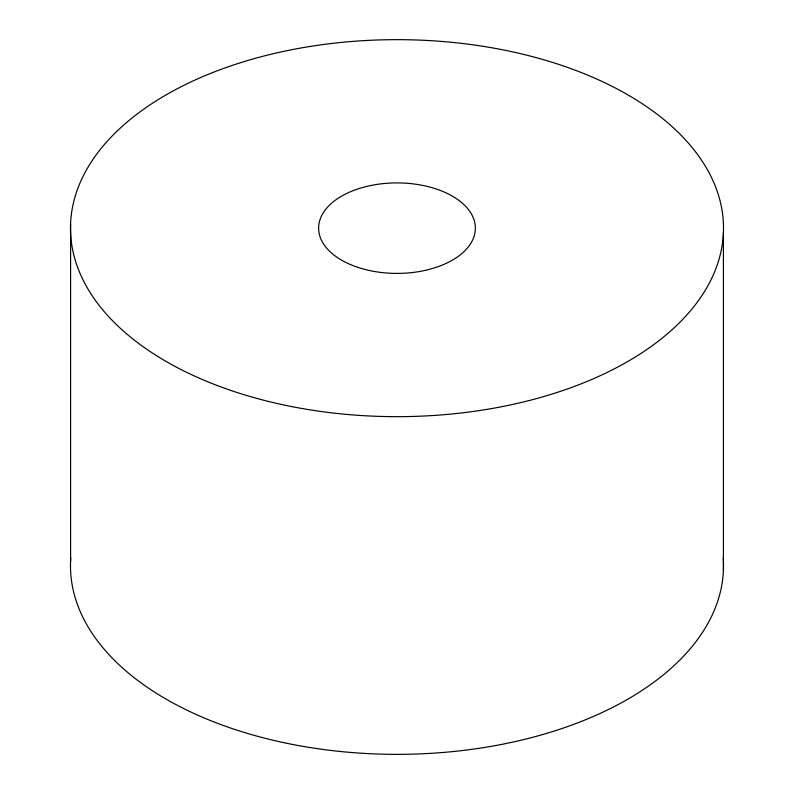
<?xml version="1.0" encoding="UTF-8"?>
<svg xmlns="http://www.w3.org/2000/svg" width="794" height="794" viewBox="0 0 794 794"><rect width="100%" height="100%" fill="white"/><g stroke="black" fill="none" stroke-linecap="round" stroke-linejoin="round"><path stroke-width="1.19" d="M723.413 232.642A326.513 188.506 0 0 1 227.064 389.12A326.513 188.506 0 0 1 240.522 62.706A326.513 188.506 0 0 1 723.413 232.642L723.413 570.33M70.587 223.67L70.587 561.358M723.255 558.371A326.513 188.506 0 0 1 396.484 754.35A326.513 188.506 0 0 1 70.785 557.775M357.816 267.34A78.358 45.238 0 0 0 475.358 228.156A78.358 45.238 0 0 0 357.816 188.972A78.358 45.238 0 0 0 357.816 267.34"/></g></svg>
